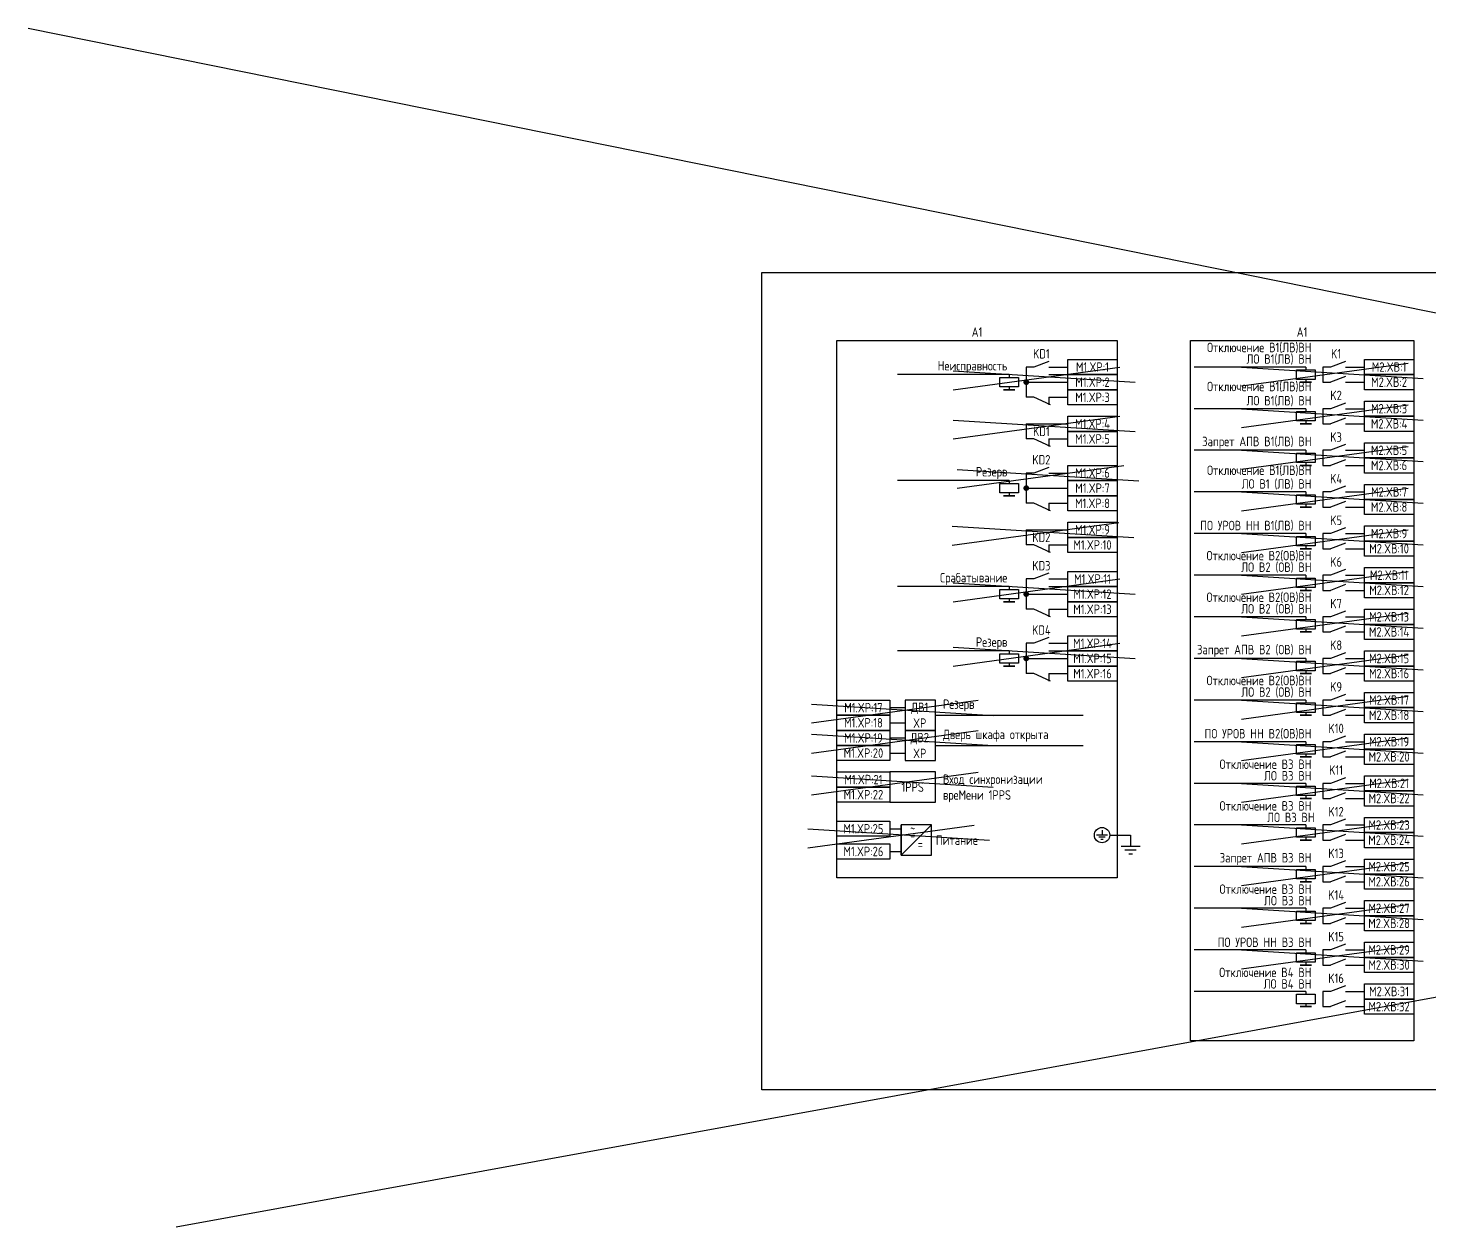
# Model space of a CAD drawing. Header units: millimetres. Extents: x -1244 to 6083, y -90 to 1191.
# Drawn here: x -1244 to -873.6, y 664.3 to 981.1 of the extents above; entities that cross this region are included whole.
import ezdxf

# ---------------------------------------------------------------- set-up
doc = ezdxf.new("R2010")
doc.units = ezdxf.units.MM
doc.styles.add('Gost_type_A', font='GOST_0.TTF')

# ---------------------------------------------------------------- blocks, each defined once
blk = doc.blocks.new('POINT')
at = {"const_width": 0.75}
blk.add_lwpolyline([(-0.375, 0, 1), (0.375, 0, 1)], format="xyb", close=True, dxfattribs=at)

msp = doc.modelspace()

# ---------------------------------------------------------------- linework, layer by layer
at = {"color": 5}
for p, q in [((-1243.96, 981.06), (234.05, 682.06)), ((-1204.79, 664.26), (276.79, 934.79))]:
    msp.add_line(p, q, dxfattribs=at)
at = {"ltscale": 4.32}
for p, q in [((-974.28, 892.98), (-978.28, 891.48)), ((-895.93, 892.98), (-899.93, 891.48)), ((-895.93, 888.98), (-899.93, 887.48)), ((-973.89, 881.48), (-978.28, 883.48)), ((-895.93, 881.98), (-899.93, 880.48)), ((-895.93, 877.98), (-899.93, 876.48)), ((-973.89, 870.48), (-978.28, 872.48)), ((-895.93, 870.98), (-899.93, 869.48)), ((-895.93, 866.98), (-899.93, 865.48)), ((-974.28, 864.98), (-978.28, 863.48)), ((-895.93, 859.98), (-899.93, 858.48)), ((-973.89, 853.48), (-978.28, 855.48)), ((-895.93, 855.98), (-899.93, 854.48)), ((-895.93, 848.98), (-899.93, 847.48)), ((-973.89, 842.48), (-978.28, 844.48)), ((-895.93, 844.98), (-899.93, 843.48)), ((-974.28, 836.98), (-978.28, 835.48)), ((-895.93, 837.98), (-899.93, 836.48)), ((-895.93, 833.98), (-899.93, 832.48)), ((-973.89, 825.48), (-978.28, 827.48)), ((-895.93, 826.98), (-899.93, 825.48)), ((-895.93, 822.98), (-899.93, 821.48)), ((-974.28, 819.98), (-978.28, 818.48)), ((-895.93, 815.98), (-899.93, 814.48)), ((-895.93, 811.98), (-899.93, 810.48)), ((-973.89, 808.48), (-978.28, 810.48)), ((-895.93, 804.98), (-899.93, 803.48)), ((-895.93, 800.98), (-899.93, 799.48)), ((-895.93, 793.98), (-899.93, 792.48)), ((-895.93, 789.98), (-899.93, 788.48)), ((-895.93, 782.98), (-899.93, 781.48)), ((-895.93, 778.98), (-899.93, 777.48)), ((-895.93, 771.98), (-899.93, 770.48)), ((-958.83, 767.8), (-961.68, 767.8)), ((-959.4, 767.23), (-961.11, 767.23)), ((-959.97, 766.66), (-960.54, 766.66)), ((-960.26, 769.08), (-960.26, 767.8)), ((-952.72, 767.8), (-952.72, 764.8)), ((-895.93, 767.98), (-899.93, 766.48)), ((-950.22, 764.8), (-955.22, 764.8)), ((-951.22, 763.8), (-954.22, 763.8)), ((-952.22, 762.8), (-953.22, 762.8)), ((-895.93, 760.98), (-899.93, 759.48)), ((-895.93, 756.98), (-899.93, 755.48)), ((-895.93, 749.98), (-899.93, 748.48)), ((-895.93, 745.98), (-899.93, 744.48)), ((-895.93, 738.98), (-899.93, 737.48)), ((-895.93, 734.98), (-899.93, 733.48)), ((-895.93, 727.98), (-899.93, 726.48)), ((-895.93, 723.98), (-899.93, 722.48))]:
    msp.add_line(p, q, dxfattribs=at)
for p, q in [((-984.78, 889.48), (-1014.28, 889.48)), ((-984.78, 889.48), (-984.78, 888.73)), ((-906.43, 891.48), (-935.93, 891.48)), ((-906.43, 891.48), (-906.43, 890.73)), ((-984.78, 886.23), (-984.78, 885.48)), ((-906.43, 888.23), (-906.43, 887.48)), ((-974.28, 883.48), (-974.28, 881.48)), ((-906.43, 880.48), (-935.93, 880.48)), ((-906.43, 880.48), (-906.43, 879.73)), ((-980.28, 876.48), (-980.28, 872.48)), ((-906.43, 877.23), (-906.43, 876.48)), ((-974.28, 872.48), (-974.28, 870.48)), ((-906.43, 869.48), (-935.93, 869.48)), ((-906.43, 869.48), (-906.43, 868.73)), ((-906.43, 866.23), (-906.43, 865.48)), ((-984.78, 861.48), (-1014.28, 861.48)), ((-984.78, 861.48), (-984.78, 860.73)), ((-984.78, 858.23), (-984.78, 857.48)), ((-974.28, 855.48), (-974.28, 853.48)), ((-906.43, 858.48), (-935.93, 858.48)), ((-906.43, 858.48), (-906.43, 857.73)), ((-906.43, 855.23), (-906.43, 854.48)), ((-980.28, 848.48), (-980.28, 844.48)), ((-974.28, 844.48), (-974.28, 842.48)), ((-906.43, 847.48), (-935.93, 847.48)), ((-906.43, 847.48), (-906.43, 846.73)), ((-906.43, 844.23), (-906.43, 843.48)), ((-984.78, 833.48), (-1014.28, 833.48)), ((-984.78, 833.48), (-984.78, 832.73)), ((-906.43, 836.48), (-935.93, 836.48)), ((-906.43, 836.48), (-906.43, 835.73)), ((-984.78, 830.23), (-984.78, 829.48)), ((-906.43, 833.23), (-906.43, 832.48)), ((-974.28, 827.48), (-974.28, 825.48)), ((-906.43, 825.48), (-935.93, 825.48)), ((-906.43, 825.48), (-906.43, 824.73)), ((-906.43, 822.23), (-906.43, 821.48)), ((-984.78, 816.48), (-1014.28, 816.48)), ((-984.78, 816.48), (-984.78, 815.73)), ((-984.78, 813.23), (-984.78, 812.48)), ((-906.43, 814.48), (-935.93, 814.48)), ((-906.43, 814.48), (-906.43, 813.73)), ((-906.43, 811.23), (-906.43, 810.48)), ((-974.28, 810.48), (-974.28, 808.48)), ((-1016.28, 801.48), (-1012.28, 801.48)), ((-906.43, 803.48), (-935.93, 803.48)), ((-906.43, 803.48), (-906.43, 802.73)), ((-906.43, 800.23), (-906.43, 799.48)), ((-1016.28, 797.48), (-1012.28, 797.48)), ((-1004.28, 799.48), (-965.28, 799.48)), ((-1016.28, 793.48), (-1012.28, 793.48)), ((-1016.28, 789.48), (-1012.28, 789.48)), ((-1004.28, 791.48), (-965.28, 791.48)), ((-906.43, 792.48), (-935.93, 792.48)), ((-906.43, 792.48), (-906.43, 791.73)), ((-906.43, 789.23), (-906.43, 788.48)), ((-906.43, 781.48), (-935.93, 781.48)), ((-906.43, 781.48), (-906.43, 780.73)), ((-906.43, 778.23), (-906.43, 777.48)), ((-1013.28, 762.48), (-1013.28, 770.48)), ((-1013.28, 762.48), (-1005.28, 770.48)), ((-906.43, 770.48), (-935.93, 770.48)), ((-906.43, 770.48), (-906.43, 769.73)), ((-958.23, 767.8), (-952.72, 767.8)), ((-906.43, 767.23), (-906.43, 766.48)), ((-906.43, 759.48), (-935.93, 759.48)), ((-906.43, 759.48), (-906.43, 758.73)), ((-906.43, 756.23), (-906.43, 755.48)), ((-906.43, 748.48), (-935.93, 748.48)), ((-906.43, 748.48), (-906.43, 747.73)), ((-906.43, 745.23), (-906.43, 744.48)), ((-906.43, 737.48), (-935.93, 737.48)), ((-906.43, 737.48), (-906.43, 736.73)), ((-906.43, 734.23), (-906.43, 733.48)), ((-906.43, 726.48), (-935.93, 726.48)), ((-906.43, 726.48), (-906.43, 725.73)), ((-906.43, 723.23), (-906.43, 722.48))]:
    msp.add_line(p, q)
at = {"color": 6}
for p, q in [((-999.54, 885.48), (-955.54, 891.48)), ((-999.54, 890.48), (-951.54, 887.48)), ((-923.4, 886.48), (-879.4, 892.48)), ((-923.4, 891.48), (-875.4, 888.48)), ((-923.4, 875.48), (-879.4, 881.48)), ((-999.54, 872.48), (-955.54, 878.48)), ((-923.4, 880.48), (-875.4, 877.48)), ((-999.54, 877.48), (-951.54, 874.48)), ((-923.4, 864.48), (-879.4, 870.48)), ((-923.4, 869.48), (-875.4, 866.48)), ((-923.4, 853.48), (-879.4, 859.48)), ((-923.4, 858.48), (-875.4, 855.48)), ((-923.4, 842.48), (-879.4, 848.48)), ((-923.4, 847.48), (-875.4, 844.48)), ((-923.4, 831.48), (-879.4, 837.48)), ((-999.54, 829.48), (-955.54, 835.48)), ((-999.54, 834.48), (-951.54, 831.48)), ((-923.4, 836.48), (-875.4, 833.48)), ((-923.4, 820.48), (-879.4, 826.48)), ((-923.4, 825.48), (-875.4, 822.48)), ((-999.54, 812.48), (-955.54, 818.48)), ((-999.54, 817.48), (-951.54, 814.48)), ((-923.4, 809.48), (-879.4, 815.48)), ((-923.4, 814.48), (-875.4, 811.48)), ((-923.4, 798.48), (-879.4, 804.48)), ((-923.4, 803.48), (-875.4, 800.48)), ((-1037.01, 789.44), (-993.01, 795.44)), ((-1037.01, 794.44), (-989.01, 791.44)), ((-923.4, 787.48), (-879.4, 793.48)), ((-923.4, 792.48), (-875.4, 789.48)), ((-923.4, 776.48), (-879.4, 782.48)), ((-923.4, 781.48), (-875.4, 778.48)), ((-1038.01, 764.44), (-994.01, 770.44)), ((-923.4, 765.48), (-879.4, 771.48)), ((-923.4, 770.48), (-875.4, 767.48)), ((-1038.01, 769.44), (-990.01, 766.44)), ((-923.4, 754.48), (-879.4, 760.48)), ((-923.4, 759.48), (-875.4, 756.48)), ((-923.4, 743.48), (-879.4, 749.48)), ((-923.4, 748.48), (-875.4, 745.48)), ((-923.4, 732.48), (-879.4, 738.48)), ((-923.4, 737.48), (-875.4, 734.48))]:
    msp.add_line(p, q, dxfattribs=at)
at = {"ltscale": 1.08}
for p, q in [((-978.28, 891.48), (-980.28, 891.48)), ((-980.28, 891.48), (-980.28, 883.48)), ((-974.28, 891.48), (-969.28, 891.48)), ((-974.28, 889.48), (-969.28, 889.48)), ((-899.93, 891.48), (-901.93, 891.48)), ((-901.93, 891.48), (-901.93, 887.48)), ((-895.93, 891.48), (-890.93, 891.48)), ((-980.28, 887.48), (-969.28, 887.48)), ((-901.93, 887.48), (-899.93, 887.48)), ((-895.93, 887.48), (-890.93, 887.48)), ((-978.28, 883.48), (-980.28, 883.48)), ((-974.28, 883.48), (-969.28, 883.48)), ((-899.93, 880.48), (-901.93, 880.48)), ((-901.93, 880.48), (-901.93, 876.48)), ((-895.93, 880.48), (-890.93, 880.48)), ((-980.28, 876.48), (-969.28, 876.48)), ((-974.28, 876.48), (-969.28, 876.48)), ((-901.93, 876.48), (-899.93, 876.48)), ((-895.93, 876.48), (-890.93, 876.48)), ((-978.28, 872.48), (-980.28, 872.48)), ((-974.28, 872.48), (-969.28, 872.48)), ((-899.93, 869.48), (-901.93, 869.48)), ((-901.93, 869.48), (-901.93, 865.48)), ((-895.93, 869.48), (-890.93, 869.48)), ((-978.28, 863.48), (-980.28, 863.48)), ((-980.28, 863.48), (-980.28, 855.48)), ((-974.28, 863.48), (-969.28, 863.48)), ((-901.93, 865.48), (-899.93, 865.48)), ((-895.93, 865.48), (-890.93, 865.48)), ((-980.28, 859.48), (-969.28, 859.48)), ((-978.28, 855.48), (-980.28, 855.48)), ((-974.28, 855.48), (-969.28, 855.48)), ((-899.93, 858.48), (-901.93, 858.48)), ((-901.93, 858.48), (-901.93, 854.48)), ((-895.93, 858.48), (-890.93, 858.48)), ((-901.93, 854.48), (-899.93, 854.48)), ((-895.93, 854.48), (-890.93, 854.48)), ((-980.28, 848.48), (-969.28, 848.48)), ((-978.28, 844.48), (-980.28, 844.48)), ((-974.28, 844.48), (-969.28, 844.48)), ((-899.93, 847.48), (-901.93, 847.48)), ((-901.93, 847.48), (-901.93, 843.48)), ((-895.93, 847.48), (-890.93, 847.48)), ((-901.93, 843.48), (-899.93, 843.48)), ((-895.93, 843.48), (-890.93, 843.48)), ((-978.28, 835.48), (-980.28, 835.48)), ((-980.28, 835.48), (-980.28, 827.48)), ((-974.28, 835.48), (-969.28, 835.48)), ((-974.28, 833.48), (-969.28, 833.48)), ((-899.93, 836.48), (-901.93, 836.48)), ((-901.93, 836.48), (-901.93, 832.48)), ((-895.93, 836.48), (-890.93, 836.48)), ((-980.28, 831.48), (-969.28, 831.48)), ((-901.93, 832.48), (-899.93, 832.48)), ((-895.93, 832.48), (-890.93, 832.48)), ((-978.28, 827.48), (-980.28, 827.48)), ((-974.28, 827.48), (-969.28, 827.48)), ((-899.93, 825.48), (-901.93, 825.48)), ((-901.93, 825.48), (-901.93, 821.48)), ((-895.93, 825.48), (-890.93, 825.48)), ((-978.28, 818.48), (-980.28, 818.48)), ((-980.28, 818.48), (-980.28, 810.48)), ((-974.28, 818.48), (-969.28, 818.48)), ((-901.93, 821.48), (-899.93, 821.48)), ((-895.93, 821.48), (-890.93, 821.48)), ((-974.28, 816.48), (-969.28, 816.48)), ((-980.28, 814.48), (-969.28, 814.48)), ((-899.93, 814.48), (-901.93, 814.48)), ((-901.93, 814.48), (-901.93, 810.48)), ((-895.93, 814.48), (-890.93, 814.48)), ((-978.28, 810.48), (-980.28, 810.48)), ((-974.28, 810.48), (-969.28, 810.48)), ((-901.93, 810.48), (-899.93, 810.48)), ((-895.93, 810.48), (-890.93, 810.48)), ((-899.93, 803.48), (-901.93, 803.48)), ((-901.93, 803.48), (-901.93, 799.48)), ((-895.93, 803.48), (-890.93, 803.48)), ((-901.93, 799.48), (-899.93, 799.48)), ((-895.93, 799.48), (-890.93, 799.48)), ((-899.93, 792.48), (-901.93, 792.48)), ((-901.93, 792.48), (-901.93, 788.48)), ((-895.93, 792.48), (-890.93, 792.48)), ((-901.93, 788.48), (-899.93, 788.48)), ((-895.93, 788.48), (-890.93, 788.48)), ((-899.93, 781.48), (-901.93, 781.48)), ((-901.93, 781.48), (-901.93, 777.48)), ((-895.93, 781.48), (-890.93, 781.48)), ((-901.93, 777.48), (-899.93, 777.48)), ((-895.93, 777.48), (-890.93, 777.48)), ((-899.93, 770.48), (-901.93, 770.48)), ((-901.93, 770.48), (-901.93, 766.48)), ((-895.93, 770.48), (-890.93, 770.48)), ((-901.93, 766.48), (-899.93, 766.48)), ((-895.93, 766.48), (-890.93, 766.48)), ((-899.93, 759.48), (-901.93, 759.48)), ((-901.93, 759.48), (-901.93, 755.48)), ((-895.93, 759.48), (-890.93, 759.48)), ((-901.93, 755.48), (-899.93, 755.48)), ((-895.93, 755.48), (-890.93, 755.48)), ((-899.93, 748.48), (-901.93, 748.48)), ((-901.93, 748.48), (-901.93, 744.48)), ((-895.93, 748.48), (-890.93, 748.48)), ((-901.93, 744.48), (-899.93, 744.48)), ((-895.93, 744.48), (-890.93, 744.48)), ((-899.93, 737.48), (-901.93, 737.48)), ((-901.93, 737.48), (-901.93, 733.48)), ((-895.93, 737.48), (-890.93, 737.48)), ((-901.93, 733.48), (-899.93, 733.48)), ((-895.93, 733.48), (-890.93, 733.48)), ((-899.93, 726.48), (-901.93, 726.48)), ((-901.93, 726.48), (-901.93, 722.48)), ((-895.93, 726.48), (-890.93, 726.48)), ((-901.93, 722.48), (-899.93, 722.48)), ((-895.93, 722.48), (-890.93, 722.48))]:
    msp.add_line(p, q, dxfattribs=at)
at = {"color": 3}
for p, q in [((-998.54, 859.44), (-954.54, 865.44)), ((-998.54, 864.44), (-950.54, 861.44)), ((-999.82, 844.44), (-955.82, 850.44)), ((-999.82, 849.44), (-951.82, 846.44)), ((-1037.01, 797.44), (-993.01, 803.44)), ((-1037.01, 802.44), (-989.01, 799.44)), ((-1037.01, 778.44), (-993.01, 784.44)), ((-1037.01, 783.44), (-989.01, 780.44))]:
    msp.add_line(p, q, dxfattribs=at)
at = {"ltscale": 4}
for p, q in [((-1016.28, 769.48), (-1013.28, 769.48)), ((-1016.28, 763.48), (-1013.28, 763.48))]:
    msp.add_line(p, q, dxfattribs=at)
for points in [[(-1050.11, 916.48), (148.53, 916.48), (148.53, 700.48), (-1050.11, 700.48)], [(-1030.28, 898.48), (-956.28, 898.48), (-956.28, 756.48), (-1030.28, 756.48)], [(-936.93, 898.48), (-877.93, 898.48), (-877.93, 713.48), (-936.93, 713.48)], [(-969.28, 893.48), (-956.28, 893.48), (-956.28, 889.48), (-969.28, 889.48)], [(-890.93, 893.48), (-877.93, 893.48), (-877.93, 889.48), (-890.93, 889.48)], [(-969.28, 889.48), (-956.28, 889.48), (-956.28, 885.48), (-969.28, 885.48)], [(-903.93, 890.73), (-903.93, 888.23), (-908.93, 888.23), (-908.93, 890.73)], [(-890.93, 889.48), (-877.93, 889.48), (-877.93, 885.48), (-890.93, 885.48)], [(-982.28, 888.73), (-982.28, 886.23), (-987.28, 886.23), (-987.28, 888.73)], [(-983.28, 885.48), (-986.28, 885.48)], [(-969.28, 885.48), (-956.28, 885.48), (-956.28, 881.48), (-969.28, 881.48)], [(-904.93, 887.48), (-907.93, 887.48)], [(-890.93, 882.48), (-877.93, 882.48), (-877.93, 878.48), (-890.93, 878.48)], [(-969.28, 878.48), (-956.28, 878.48), (-956.28, 874.48), (-969.28, 874.48)], [(-903.93, 879.73), (-903.93, 877.23), (-908.93, 877.23), (-908.93, 879.73)], [(-890.93, 878.48), (-877.93, 878.48), (-877.93, 874.48), (-890.93, 874.48)], [(-969.28, 874.48), (-956.28, 874.48), (-956.28, 870.48), (-969.28, 870.48)], [(-904.93, 876.48), (-907.93, 876.48)], [(-890.93, 871.48), (-877.93, 871.48), (-877.93, 867.48), (-890.93, 867.48)], [(-903.93, 868.73), (-903.93, 866.23), (-908.93, 866.23), (-908.93, 868.73)], [(-890.93, 867.48), (-877.93, 867.48), (-877.93, 863.48), (-890.93, 863.48)], [(-969.28, 865.48), (-956.28, 865.48), (-956.28, 861.48), (-969.28, 861.48)], [(-904.93, 865.48), (-907.93, 865.48)], [(-982.28, 860.73), (-982.28, 858.23), (-987.28, 858.23), (-987.28, 860.73)], [(-969.28, 861.48), (-956.28, 861.48), (-956.28, 857.48), (-969.28, 857.48)], [(-890.93, 860.48), (-877.93, 860.48), (-877.93, 856.48), (-890.93, 856.48)], [(-983.28, 857.48), (-986.28, 857.48)], [(-969.28, 857.48), (-956.28, 857.48), (-956.28, 853.48), (-969.28, 853.48)], [(-903.93, 857.73), (-903.93, 855.23), (-908.93, 855.23), (-908.93, 857.73)], [(-890.93, 856.48), (-877.93, 856.48), (-877.93, 852.48), (-890.93, 852.48)], [(-904.93, 854.48), (-907.93, 854.48)], [(-969.28, 850.48), (-956.28, 850.48), (-956.28, 846.48), (-969.28, 846.48)], [(-890.93, 849.48), (-877.93, 849.48), (-877.93, 845.48), (-890.93, 845.48)], [(-969.28, 846.48), (-956.28, 846.48), (-956.28, 842.48), (-969.28, 842.48)], [(-903.93, 846.73), (-903.93, 844.23), (-908.93, 844.23), (-908.93, 846.73)], [(-890.93, 845.48), (-877.93, 845.48), (-877.93, 841.48), (-890.93, 841.48)], [(-904.93, 843.48), (-907.93, 843.48)], [(-969.28, 837.48), (-956.28, 837.48), (-956.28, 833.48), (-969.28, 833.48)], [(-890.93, 838.48), (-877.93, 838.48), (-877.93, 834.48), (-890.93, 834.48)], [(-969.28, 833.48), (-956.28, 833.48), (-956.28, 829.48), (-969.28, 829.48)], [(-903.93, 835.73), (-903.93, 833.23), (-908.93, 833.23), (-908.93, 835.73)], [(-890.93, 834.48), (-877.93, 834.48), (-877.93, 830.48), (-890.93, 830.48)], [(-982.28, 832.73), (-982.28, 830.23), (-987.28, 830.23), (-987.28, 832.73)], [(-904.93, 832.48), (-907.93, 832.48)], [(-983.28, 829.48), (-986.28, 829.48)], [(-969.28, 829.48), (-956.28, 829.48), (-956.28, 825.48), (-969.28, 825.48)], [(-890.93, 827.48), (-877.93, 827.48), (-877.93, 823.48), (-890.93, 823.48)], [(-903.93, 824.73), (-903.93, 822.23), (-908.93, 822.23), (-908.93, 824.73)], [(-890.93, 823.48), (-877.93, 823.48), (-877.93, 819.48), (-890.93, 819.48)], [(-969.28, 820.48), (-956.28, 820.48), (-956.28, 816.48), (-969.28, 816.48)], [(-904.93, 821.48), (-907.93, 821.48)], [(-982.28, 815.73), (-982.28, 813.23), (-987.28, 813.23), (-987.28, 815.73)], [(-969.28, 816.48), (-956.28, 816.48), (-956.28, 812.48), (-969.28, 812.48)], [(-890.93, 816.48), (-877.93, 816.48), (-877.93, 812.48), (-890.93, 812.48)], [(-983.28, 812.48), (-986.28, 812.48)], [(-969.28, 812.48), (-956.28, 812.48), (-956.28, 808.48), (-969.28, 808.48)], [(-903.93, 813.73), (-903.93, 811.23), (-908.93, 811.23), (-908.93, 813.73)], [(-890.93, 812.48), (-877.93, 812.48), (-877.93, 808.48), (-890.93, 808.48)], [(-904.93, 810.48), (-907.93, 810.48)], [(-890.93, 805.48), (-877.93, 805.48), (-877.93, 801.48), (-890.93, 801.48)], [(-1030.28, 803.48), (-1016.28, 803.48), (-1016.28, 799.48), (-1030.28, 799.48)], [(-903.93, 802.73), (-903.93, 800.23), (-908.93, 800.23), (-908.93, 802.73)], [(-890.93, 801.48), (-877.93, 801.48), (-877.93, 797.48), (-890.93, 797.48)], [(-1030.28, 799.48), (-1016.28, 799.48), (-1016.28, 795.48), (-1030.28, 795.48)], [(-904.93, 799.48), (-907.93, 799.48)], [(-1030.28, 795.48), (-1016.28, 795.48), (-1016.28, 791.48), (-1030.28, 791.48)], [(-890.93, 794.48), (-877.93, 794.48), (-877.93, 790.48), (-890.93, 790.48)], [(-1030.28, 791.48), (-1016.28, 791.48), (-1016.28, 787.48), (-1030.28, 787.48)], [(-903.93, 791.73), (-903.93, 789.23), (-908.93, 789.23), (-908.93, 791.73)], [(-890.93, 790.48), (-877.93, 790.48), (-877.93, 786.48), (-890.93, 786.48)], [(-904.93, 788.48), (-907.93, 788.48)], [(-1030.28, 784.48), (-1016.28, 784.48), (-1016.28, 780.48), (-1030.28, 780.48)], [(-890.93, 783.48), (-877.93, 783.48), (-877.93, 779.48), (-890.93, 779.48)], [(-1030.28, 780.48), (-1016.28, 780.48), (-1016.28, 776.48), (-1030.28, 776.48)], [(-903.93, 780.73), (-903.93, 778.23), (-908.93, 778.23), (-908.93, 780.73)], [(-890.93, 779.48), (-877.93, 779.48), (-877.93, 775.48), (-890.93, 775.48)], [(-904.93, 777.48), (-907.93, 777.48)], [(-1030.28, 771.48), (-1016.28, 771.48), (-1016.28, 767.48), (-1030.28, 767.48)], [(-890.93, 772.48), (-877.93, 772.48), (-877.93, 768.48), (-890.93, 768.48)], [(-903.93, 769.73), (-903.93, 767.23), (-908.93, 767.23), (-908.93, 769.73)], [(-890.93, 768.48), (-877.93, 768.48), (-877.93, 764.48), (-890.93, 764.48)], [(-1030.28, 765.48), (-1016.28, 765.48), (-1016.28, 761.48), (-1030.28, 761.48)], [(-904.93, 766.48), (-907.93, 766.48)], [(-890.93, 761.48), (-877.93, 761.48), (-877.93, 757.48), (-890.93, 757.48)], [(-903.93, 758.73), (-903.93, 756.23), (-908.93, 756.23), (-908.93, 758.73)], [(-904.93, 755.48), (-907.93, 755.48)], [(-890.93, 757.48), (-877.93, 757.48), (-877.93, 753.48), (-890.93, 753.48)], [(-890.93, 750.48), (-877.93, 750.48), (-877.93, 746.48), (-890.93, 746.48)], [(-903.93, 747.73), (-903.93, 745.23), (-908.93, 745.23), (-908.93, 747.73)], [(-904.93, 744.48), (-907.93, 744.48)], [(-890.93, 746.48), (-877.93, 746.48), (-877.93, 742.48), (-890.93, 742.48)], [(-890.93, 739.48), (-877.93, 739.48), (-877.93, 735.48), (-890.93, 735.48)], [(-903.93, 736.73), (-903.93, 734.23), (-908.93, 734.23), (-908.93, 736.73)], [(-904.93, 733.48), (-907.93, 733.48)], [(-890.93, 735.48), (-877.93, 735.48), (-877.93, 731.48), (-890.93, 731.48)], [(-890.93, 728.48), (-877.93, 728.48), (-877.93, 724.48), (-890.93, 724.48)], [(-903.93, 725.73), (-903.93, 723.23), (-908.93, 723.23), (-908.93, 725.73)], [(-904.93, 722.48), (-907.93, 722.48)], [(-890.93, 724.48), (-877.93, 724.48), (-877.93, 720.48), (-890.93, 720.48)]]:
    msp.add_lwpolyline(points, close=True)
for points in [[(-1012.28, 795.48), (-1004.28, 795.48), (-1004.28, 803.48), (-1012.28, 803.48)], [(-1012.28, 787.48), (-1004.28, 787.48), (-1004.28, 795.48), (-1012.28, 795.48)], [(-1016.28, 776.48), (-1004.28, 776.48), (-1004.28, 784.48), (-1016.28, 784.48)], [(-1013.28, 762.48), (-1005.28, 762.48), (-1005.28, 770.48), (-1013.28, 770.48)]]:
    msp.add_lwpolyline(points, close=True, dxfattribs=at)
msp.add_circle((-960.26, 767.8), 2.02)

# ---------------------------------------------------------------- block references
for p in [(-980.28, 887.48), (-980.28, 859.48), (-980.28, 831.48), (-980.28, 814.48)]:
    msp.add_blockref('POINT', p)

# ---------------------------------------------------------------- texts
at = {"char_height": 2.5, "style": 'Gost_type_A'}
for s, insert, width, attachment_point, line_spacing_factor in [('A1', (-993.28, 899.48), 74.0002, 8, 0.9), ('A1', (-907.43, 899.48), 59, 8, 0.9), ('Неисправность', (-985.28, 891.48), 37, 6, 0.8), ('Резерв', (-985.28, 863.48), 37, 6, 0.8), ('Срабатывание', (-985.28, 835.48), 37, 6, 0.8), ('Резерв', (-985.28, 818.48), 37, 6, 0.8)]:
    msp.add_mtext(s, dxfattribs=dict(at, insert=insert, width=width, attachment_point=attachment_point, line_spacing_factor=line_spacing_factor))
for s, insert, width, attachment_point in [('KD1', (-976.28, 894.98), 8, 5), ('K1', (-898.43, 894.98), 5, 5), ('M1.XP:1', (-962.78, 891.48), 13, 5), ('M2.XВ:1', (-884.43, 891.48), 13, 5), ('M1.XP:2', (-962.78, 887.48), 13, 5), ('K2', (-898.43, 883.98), 5, 5), ('M2.XВ:2', (-884.43, 887.48), 13, 5), ('M1.XP:3', (-962.78, 883.48), 13, 5), ('M2.XВ:3', (-884.43, 880.48), 13, 5), ('M1.XP:4', (-962.78, 876.48), 13, 5), ('M2.XВ:4', (-884.43, 876.48), 13, 5), ('KD1', (-976.28, 874.48), 8, 5), ('K3', (-898.43, 872.98), 5, 5), ('M1.XP:5', (-962.78, 872.48), 13, 5), ('Запрет АПВ B1(ЛВ) BH', (-904.93, 871.48), 32, 6), ('M2.XВ:5', (-884.43, 869.48), 13, 5), ('KD2', (-976.28, 866.98), 8, 5), ('M2.XВ:6', (-884.43, 865.48), 13, 5), ('M1.XP:6', (-962.78, 863.48), 13, 5), ('K4', (-898.43, 861.98), 5, 5), ('M1.XP:7', (-962.78, 859.48), 13, 5), ('M2.XВ:7', (-884.43, 858.48), 13, 5), ('M1.XP:8', (-962.78, 855.48), 13, 5), ('M2.XВ:8', (-884.43, 854.48), 13, 5), ('K5', (-898.43, 850.98), 5, 5), ('M1.XP:9', (-962.78, 848.48), 13, 5), (' ПО УРОВ НН В1(ЛВ) ВН', (-904.93, 849.48), 33.1563, 6), ('M2.XВ:9', (-884.43, 847.48), 13, 5), ('KD2', (-976.28, 846.48), 8, 5), ('M1.XP:10', (-962.78, 844.48), 13, 5), ('M2.XВ:10', (-884.43, 843.48), 13, 5), ('K6', (-898.43, 839.98), 5, 5), ('KD3', (-976.28, 838.98), 8, 5), ('M2.XВ:11', (-884.43, 836.48), 13, 5), ('M1.XP:11', (-962.78, 835.48), 13, 5), ('M2.XВ:12', (-884.43, 832.48), 13, 5), ('M1.XP:12', (-962.78, 831.48), 13, 5), ('K7', (-898.43, 828.98), 5, 5), ('M1.XP:13', (-962.78, 827.48), 13, 5), ('M2.XВ:13', (-884.43, 825.48), 13, 5), ('KD4', (-976.28, 821.98), 8, 5), ('M2.XВ:14', (-884.43, 821.48), 13, 5), ('M1.XP:14', (-962.78, 818.48), 13, 5), ('K8', (-898.43, 817.98), 5, 5), ('M1.XP:15', (-962.78, 814.48), 13, 5), ('Запрет АПВ В2 (ОВ) ВН', (-904.93, 816.48), 31.0015, 6), ('M2.XВ:15', (-884.43, 814.48), 13, 5), ('M1.XP:16', (-962.78, 810.48), 13, 5), ('M2.XВ:16', (-884.43, 810.48), 13, 5), ('K9', (-898.43, 806.98), 5, 5), ('Резерв', (-1002.28, 800.48), 27.8465, 7), ('M2.XВ:17', (-884.43, 803.48), 13, 5), ('M1.XP:17', (-1023.28, 801.48), 14, 5), ('ДВ1 XP', (-1008.41, 799.48), 7.7588, 5), ('M2.XВ:18', (-884.43, 799.48), 13, 5), ('M1.XP:18', (-1023.28, 797.48), 14, 5), ('K10', (-898.43, 795.98), 5, 5), ('M1.XP:19', (-1023.28, 793.48), 14, 5), ('ДВ2 XP', (-1008.41, 791.48), 7.7588, 5), ('Дверь шкафа открыта', (-1002.28, 792.48), 35.9749, 7), ('ПО УРОВ НН B2(ОВ)ВН', (-904.93, 794.48), 31.0015, 6), ('M2.XВ:19', (-884.43, 792.48), 13, 5), ('M1.XP:20', (-1023.28, 789.48), 14, 5), ('M2.XВ:20', (-884.43, 788.48), 13, 5), ('K11', (-898.43, 784.98), 5, 5), ('M1.XP:21', (-1023.28, 782.48), 14, 5), ('1PPS', (-1010.28, 780.48), 12, 5), ('Вход синхронизации\\PвреMени 1PPS', (-1002.28, 776.48), 35.9749, 7), ('M2.XВ:21', (-884.43, 781.48), 13, 5), ('M1.XP:22', (-1023.28, 778.48), 14, 5), ('M2.XВ:22', (-884.43, 777.48), 13, 5), ('K12', (-898.43, 773.98), 5, 5), ('M1.XP:25', (-1023.29, 769.48), 13.9956, 5), ('M2.XВ:23', (-884.43, 770.48), 13, 5), ('~', (-1010.28, 769.51), 2.7, 5), ('=', (-1010.28, 768.01), 6, 5), ('Питание', (-998.61, 766.46), 11.3452, 5), ('M2.XВ:24', (-884.43, 766.48), 13, 5), ('M1.XP:26', (-1023.29, 763.48), 13.9956, 5), ('=', (-1008.28, 765.48), 6, 5), ('Запрет АПВ В3 ВН', (-904.93, 761.48), 31.9999, 6), ('K13', (-898.43, 762.98), 5, 5), ('M2.XВ:25', (-884.43, 759.48), 13, 5), ('M2.XВ:26', (-884.43, 755.48), 13, 5), ('K14', (-898.43, 751.98), 5, 5), ('M2.XВ:27', (-884.43, 748.48), 13, 5), ('M2.XВ:28', (-884.43, 744.48), 13, 5), ('ПО УРОВ НН ВЗ ВН', (-904.93, 739.48), 31.0015, 6), ('K15', (-898.43, 740.98), 5, 5), ('M2.XВ:29', (-884.43, 737.48), 13, 5), ('M2.XВ:30', (-884.43, 733.48), 13, 5), ('K16', (-898.43, 729.98), 5, 5), ('M2.XВ:31', (-884.43, 726.48), 13, 5), ('M2.XВ:32', (-884.43, 722.48), 13, 5)]:
    msp.add_mtext(s, dxfattribs=dict(at, insert=insert, width=width, attachment_point=attachment_point))
at = {"color": 5, "char_height": 2.5, "width": 31.0015, "attachment_point": 6, "style": 'Gost_type_A'}
for s, insert in [('Отключение В1(ЛВ)ВН', (-904.93, 896.53)), ('Отключение В1(ЛВ)ВН', (-904.93, 886.22)), ('Отключение В1(ЛВ)ВН', (-904.93, 864.08)), ('Отключение B2(ОВ)ВН', (-904.93, 841.53)), ('Отключение B2(ОВ)ВН', (-904.93, 830.53)), ('Отключение B2(ОВ)ВН', (-904.93, 808.53)), ('Отключение B3 ВН', (-904.93, 786.53)), ('Отключение B3 ВН', (-904.93, 775.53)), ('Отключение B3 ВН', (-904.93, 753.53)), ('Отключение B4 ВН', (-904.93, 731.53))]:
    msp.add_mtext(s, dxfattribs=dict(at, insert=insert))
at = {"color": 1, "char_height": 2.5, "attachment_point": 6, "style": 'Gost_type_A'}
for s, insert, width in [('ЛО В1(ЛВ) ВН', (-904.93, 893.48), 31.0015), ('ЛО В1(ЛВ) ВН', (-904.93, 882.48), 31.0015), ('ЛО В1 (ЛВ) ВН', (-904.93, 860.48), 31.0015), ('ЛО B2 (ОВ) BH', (-904.93, 838.48), 31.0015), ('ЛО B2 (ОВ) BH', (-904.93, 827.48), 31.0015), ('ЛО В2 (ОВ) ВН', (-904.93, 805.48), 31.0015), ('ЛО В3 ВН', (-904.93, 783.48), 31.0015), ('ЛО В3 ВН', (-904.11, 772.48), 33.0257), ('ЛО ВЗ ВН', (-904.93, 750.48), 31.0015), ('ЛО В4 ВН', (-904.93, 728.48), 31.0015)]:
    msp.add_mtext(s, dxfattribs=dict(at, insert=insert, width=width))

doc.saveas('drawing.dxf')
